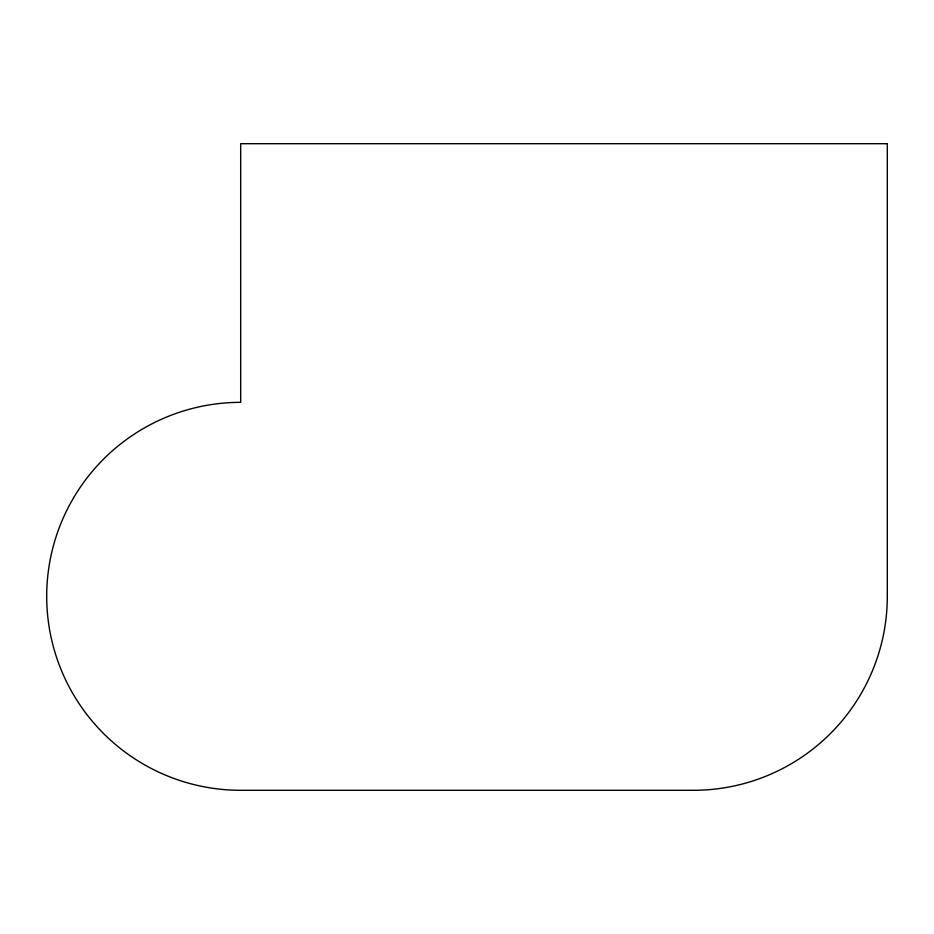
<?xml version="1.0" encoding="UTF-8"?>
<svg xmlns="http://www.w3.org/2000/svg" width="934" height="934" viewBox="0 0 934 934"><rect width="100%" height="100%" fill="white"/><g stroke="black" fill="none" stroke-linecap="round" stroke-linejoin="round"><path stroke-width="1.4" d="M887.3 143.696L240.68 143.696L240.68 402.344A193.98 193.98 0 0 0 46.7 596.324A193.98 193.98 0 0 0 240.68 790.304L693.32 790.304A193.98 193.98 0 0 0 887.3 596.324L887.3 143.696"/></g></svg>
